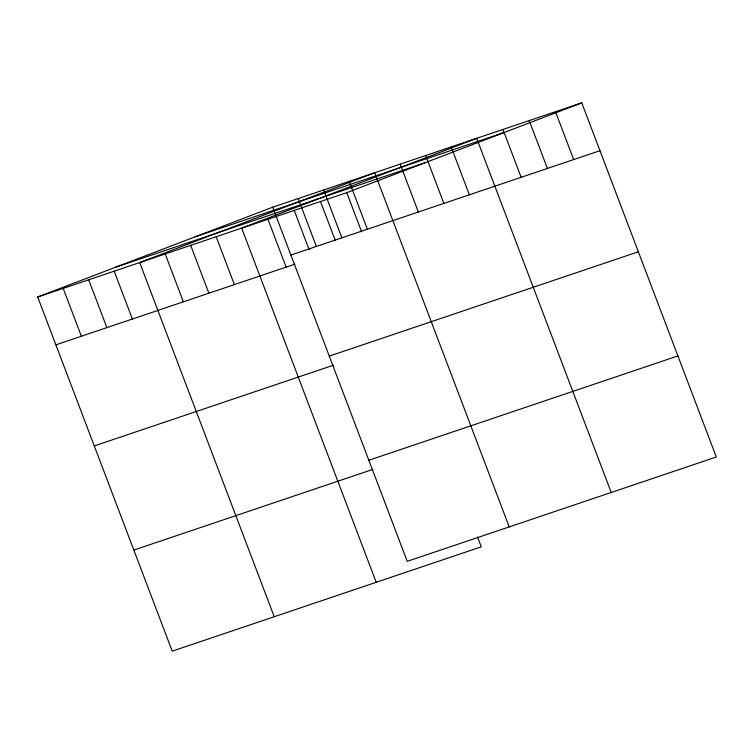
<?xml version="1.0" encoding="UTF-8"?>
<svg xmlns="http://www.w3.org/2000/svg" width="754" height="754" viewBox="0 0 754 754"><rect width="100%" height="100%" fill="white"/><g stroke="black" fill="none" stroke-linecap="round" stroke-linejoin="round"><path stroke-width="1.13" d="M477.546 536.933L481.306 546.82L172.232 651.154L37.7 296.991L272.694 207.18L581.768 102.846L716.3 457.009L407.235 561.334L272.694 207.18M37.7 296.991L346.765 192.666L581.768 102.846M195.145 236.813L504.219 132.487M115.249 267.35L424.313 163.024M290.884 255.041L599.948 150.715M55.881 344.851L294.899 264.173M329.272 356.114L638.346 251.789M94.278 445.934L333.287 365.256M368.838 460.26L677.903 355.935M133.835 550.071L372.853 469.393M555.5 111.715L573.681 159.584M529.223 120.583L547.404 168.444M502.956 129.452L521.137 177.313M611.221 492.485L476.679 138.321L241.685 228.132L376.218 582.295M451.184 146.926L469.365 194.786M425.69 155.531L443.87 203.401M400.186 164.136L418.366 212.006M509.223 526.914L374.691 172.751L139.688 262.562L274.23 616.725M349.196 181.356L367.377 229.216M346.765 192.666L361.647 231.827M323.692 189.961L341.873 237.83M320.497 201.535L335.37 240.696M298.198 198.566L316.378 246.435M294.23 210.394L309.102 249.555M267.953 219.263L286.134 267.133M216.191 236.737L234.371 284.607M190.687 245.352L208.867 293.212M165.192 253.957L183.373 301.817M114.193 271.167L132.374 319.036M88.699 279.772L106.88 327.641M63.195 288.386L81.375 336.246"/></g></svg>
